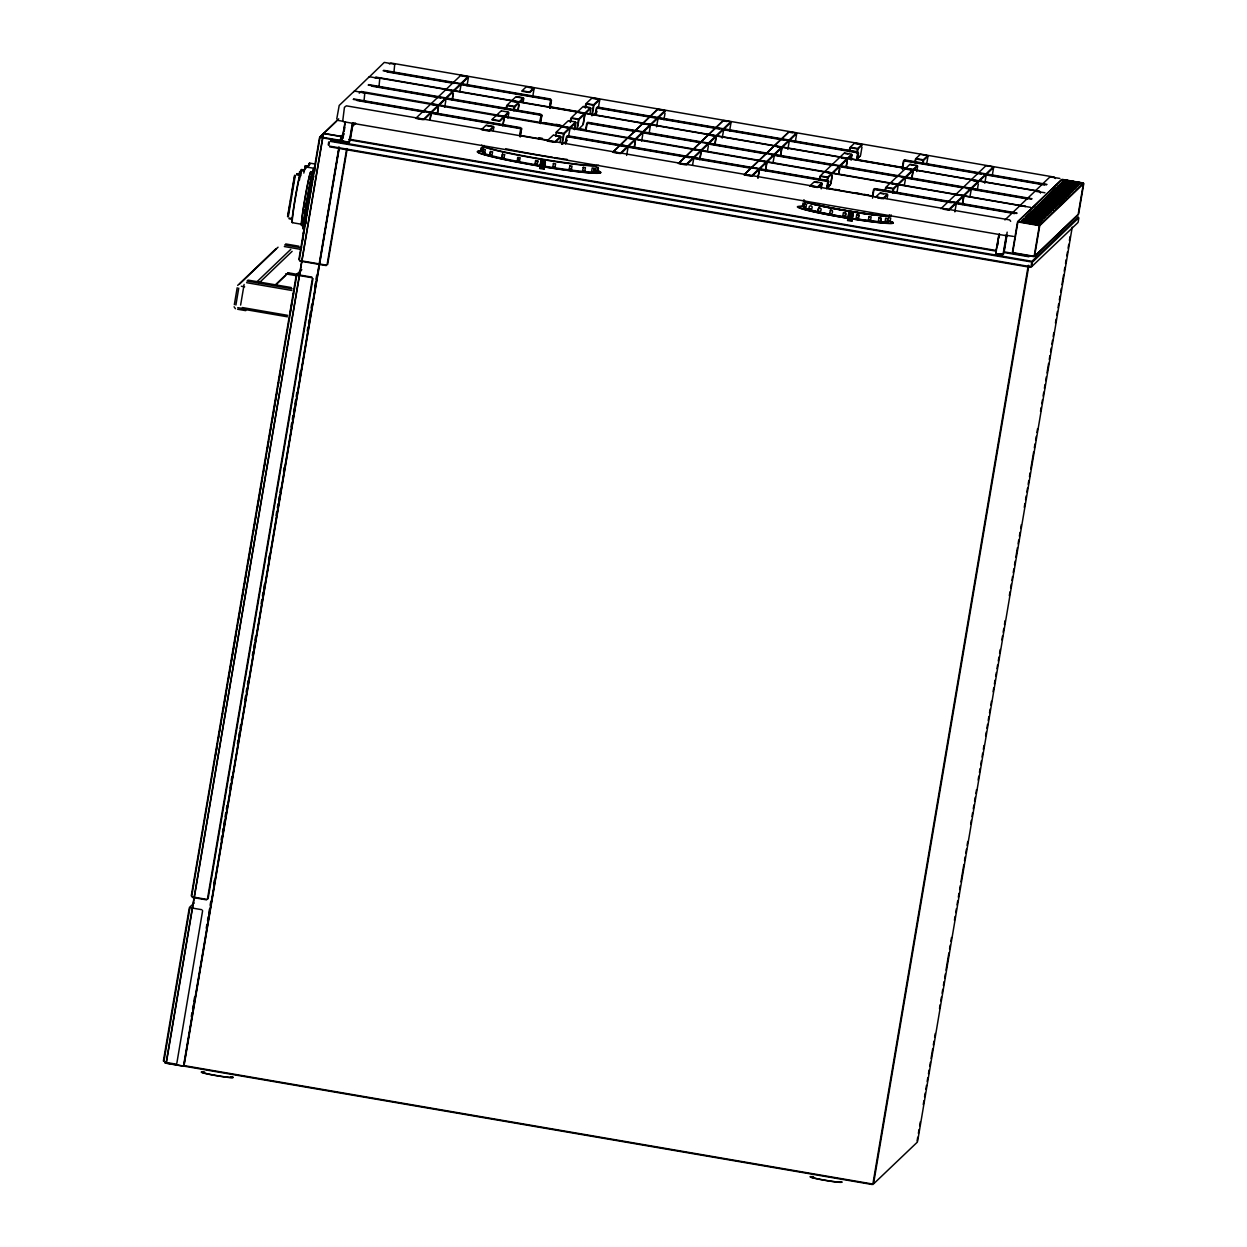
<?xml version="1.0" encoding="UTF-8"?>
<svg xmlns="http://www.w3.org/2000/svg" width="1247" height="1247" viewBox="0 0 1247 1247"><rect width="100%" height="100%" fill="white"/><g stroke="black" fill="none" stroke-linecap="round" stroke-linejoin="round"><path stroke-width="1.5" d="M305.047 215.622L305.453 213.72M314.712 166.646L315.179 164.183M303.676 232.378L303.38 233.625L303.691 231.661M301.821 243.29L303.38 236.54M315.101 164.464L315.039 165.29L315.164 164.09M234.327 304.673L237.195 287.73M235.886 305.047L238.754 288.104M240.624 305.079L244.116 284.441M287.558 216.635L294.51 175.531M287.886 216.339L289.772 205.116M290.411 201.375L291.05 197.65M291.673 193.909L294.838 175.219M288.291 216.822L295.243 175.702M299.031 175.219L299.654 171.478M299.374 180.269L300.013 176.528M298.844 259.703L319.435 137.981M163.373 1061.041L189.201 908.362M191.259 895.938L296.163 275.712M215.513 755.417L217.446 743.945M218.1 740.11L218.739 736.291M219.394 732.457L220.033 728.638M220.688 724.803L221.327 720.984M221.982 717.15L222.621 713.331M223.275 709.496L223.914 705.677M224.569 701.843L226.19 692.272M226.829 688.453L227.484 684.619M228.123 680.8L228.778 676.965M229.417 673.146L234.919 640.615M235.574 636.781L236.229 632.962M236.868 629.127L237.522 625.308M238.161 621.474L238.816 617.655M239.455 613.82L240.11 610.001M240.749 606.167L241.404 602.332M242.043 598.513L243.664 588.943M244.318 585.124L244.958 581.289M245.612 577.47L246.251 573.636M246.906 569.817L247.545 565.982M248.2 562.163L251.115 544.939M251.754 541.104L252.408 537.286M253.047 533.451L253.702 529.632M254.341 525.798L254.996 521.979M255.635 518.144L256.29 514.31M256.929 510.491L259.844 493.266M260.498 489.448L261.137 485.613M261.792 481.794L262.431 477.96M263.086 474.141L263.725 470.306M264.38 466.472L265.019 462.653M265.673 458.818L266.328 454.999M266.967 451.165L268.588 441.609M269.227 437.775L269.882 433.956M270.521 430.121L271.176 426.287M271.815 422.468L277.317 389.937M277.972 386.118L278.627 382.283M279.266 378.449L279.92 374.63M280.559 370.795L281.214 366.977M290.364 311.703L292.266 300.449M292.905 296.692L293.544 292.936M299.311 259.812L319.887 138.09M163.965 1061.181L189.793 908.517M191.757 896.047L296.661 275.821M166.147 1062.787L323.285 133.772M166.334 1062.834L323.472 133.803M328.242 144.917L328.725 142.002M328.881 145.073L329.364 142.158M176.809 1063.395L202.622 910.715M336.752 118.964L339.2 105.434L354.366 91.047L364.81 92.855L363.984 101.397M207.501 898.76L312.405 278.533M208.078 898.822L312.981 278.595M191.305 1016.586L191.944 1012.751M192.599 1008.901L193.254 1005.066M193.893 1001.216L194.548 997.382M206.238 928.251L206.893 924.417M207.548 920.567L208.187 916.732M208.841 912.882L209.496 909.047M210.135 905.213L210.79 901.363M213.705 884.092L214.359 880.242M221.187 839.917L221.826 836.082M222.48 832.232L223.135 828.398M223.774 824.548L224.429 820.713M225.084 816.879L225.723 813.028M226.377 809.194L227.032 805.359M229.947 788.073L230.601 784.223M231.256 780.388L231.895 776.554M237.429 743.898L238.068 740.063M238.723 736.229L239.377 732.379M240.016 728.544L240.671 724.694M244.895 699.738L245.534 695.888M246.189 692.054L246.844 688.219M247.483 684.369L248.137 680.535M252.362 655.563L253.016 651.729M253.655 647.894L254.31 644.044M254.965 640.21L255.604 636.36M261.137 603.719L261.776 599.885M262.431 596.035L263.086 592.2M263.725 588.366L264.38 584.516M268.604 559.56L269.258 555.71M276.07 515.385L276.725 511.551M277.364 507.7L278.019 503.866M278.673 500.031L279.312 496.181M279.967 492.347L280.622 488.497M283.537 471.226L284.191 467.376M291.019 427.051L291.658 423.216M292.312 419.366L292.967 415.532M293.606 411.697L294.261 407.847M294.916 404.012L295.555 400.178M296.209 396.328L296.864 392.493M299.779 375.207L300.433 371.372M307.245 331.047L307.9 327.197M308.555 323.363L309.194 319.513M309.848 315.678L310.503 311.844M311.142 307.993L311.797 304.159M314.727 286.872L315.366 283.038M316.021 279.188L316.676 275.353M183.73 1064.72L338.981 146.819M183.808 1065.842L338.997 148.331M340.291 140.646L340.945 136.811M184.01 1065.858L339.2 148.346M340.493 140.677L341.148 136.843M341.912 140.599L345.045 122.081M345.435 121.707L341.849 141.036M342.972 138.417L343.595 134.707M344.219 130.997L344.842 127.303M327.104 264.582L346.713 148.58M327.602 264.645L347.227 148.627M349.238 141.877L352.371 123.359M349.596 141.924L352.807 122.939M350.298 139.695L353.119 123.017M378.948 87.072L379.774 78.53L369.315 76.722L353.899 91.686M393.896 72.747L394.738 64.205L384.279 62.412L368.863 77.361M431.088 113.399L429.981 119.93L431.15 113.337M437.089 114.475L438.196 107.959M437.338 114.241L438.445 107.725M444.665 107.242L445.834 100.648M452.318 98.529L453.144 93.634M452.287 99.931L453.394 93.4M459.894 91.28L461.063 84.687M467.002 85.84L468.389 77.673M480.859 150.934L483.088 151.183L480.859 150.934L481.389 147.754L483.618 148.003M480.968 150.825L481.513 147.645M482.667 152.368C484.974 144.823 480.298 153.942 484.787 152.726L485.332 149.546L483.213 149.188M493.22 130.779L493.781 127.521M489.915 154.612C492.222 147.084 487.546 156.187 492.035 154.971L492.581 151.807L490.461 151.433M502.744 125.776L504.115 117.608M502.977 125.542L504.365 117.374M506.001 109.331L506.547 106.073M506.407 109.44L506.968 106.166M507.903 118.091L508.729 113.196M502.011 157.356L502.541 154.176L502.011 157.356L504.131 157.73M504.006 157.839L504.661 154.55M513.686 110.687L514.247 107.429M514.154 110.734L514.699 107.476M517.973 109.814L518.799 104.919M518.206 109.58L519.048 104.686M523.132 102.129L523.693 98.872M519.547 135.798L520.654 129.267M519.999 135.845L521.636 128.316M520.186 137.045L521.573 128.877M517.411 160.66C517.817 150.887 519.625 167.067 517.536 160.536M519.531 161.019L520.186 157.73L517.941 157.481M532.656 97.126L534.028 88.973M539.795 122.393L540.902 115.862M540.59 120.258L541.899 114.911M540.263 122.44L541.354 115.909M540.45 123.624L541.822 115.472M537.208 164.105L534.963 163.856L535.618 160.567L537.738 160.925L537.208 164.105L537.738 160.925M549.459 107.164L550.566 100.633M549.693 108.302L551.08 100.134M539.655 168.439L540.886 161.159M539.889 168.548L540.995 160.925L544.892 161.487M550.114 108.395L551.486 100.243M540.668 168.735L541.899 161.455M541.775 168.953L543.006 161.674M542.928 169.124L544.16 161.845M543.786 169.218L545.142 161.814M544.16 169.218L545.391 161.939M555.616 136.469L556.178 133.195M552.826 166.739L555.071 166.989L552.826 166.739L553.481 163.451M554.946 167.114L555.601 163.825L553.372 163.575M560.074 142.283L560.901 137.388M561.805 144.247L563.457 134.458M562.257 144.293L563.909 134.505M565.327 143.639L566.419 137.123M565.733 143.748L566.886 136.671M566.247 143.249L566.793 139.991M570.175 122.035L570.721 118.777M570.58 122.144L571.126 118.87M568.383 137.061L570.004 128.675M574.337 129.501L575.163 124.606M574.742 129.594L575.849 123.063M569.255 169.062L571.5 169.311L569.255 169.062L569.91 165.773M577.034 128.285L578.405 120.133M577.486 128.332L578.873 120.18M571.375 169.421L572.03 166.132L569.801 165.882M585.124 107.725L585.669 104.452M585.544 107.819L586.09 104.561M583.066 124.373L584.718 114.584M583.3 124.139L584.968 114.35M585.576 130.234L586.682 123.702M585.981 130.327L587.088 123.812M589.987 113.648L590.813 108.754M591.717 115.597L593.369 105.808M583.3 167.269L582.645 170.558L584.874 170.808M592.169 115.644L593.821 105.855M584.765 170.933L585.42 167.644L583.175 167.394M595.24 115.005L596.347 108.473M595.645 115.098L596.799 108.037M596.16 114.615L596.721 111.342M598.295 108.411L599.682 100.259M593.79 171.478C594.196 163.606 595.739 173.801 591.67 171.104L592.216 167.94L594.336 168.298M595.474 170.652L596.004 167.472C602.956 167.753 592.247 172.522 597.703 170.901M597.578 171.01L598.124 167.831M626.633 155.423L628.083 147.208M634.022 148.346L635.128 141.831M634.271 148.112L635.378 141.597M641.659 141.036L642.766 134.52M649.266 132.4L650.357 125.869M656.546 126.789L657.995 118.559M663.934 119.712L665.041 113.181M692.553 165.087L693.737 158.494L750.834 168.251M699.676 159.647L701.048 151.479M699.91 159.413L701.297 151.246M707.517 150.762L708.405 145.805M714.905 143.686L716.012 137.154M715.155 143.452L715.981 138.557M722.2 138.074L723.65 129.859M729.589 130.997L730.96 122.845M757.927 178.009L759.314 169.857M757.989 177.947L759.376 169.779M765.315 170.933L766.702 162.78M765.564 170.699L766.936 162.546M773.156 162.048L774.34 155.47M780.56 154.987L781.651 148.455M780.793 154.753L781.9 148.222M787.839 149.359L789.289 141.145M795.227 142.283L796.615 134.13M802.46 206.254L804.705 206.503L802.46 206.254L803.006 203.074L805.235 203.323M803.816 207.314C806.123 199.785 801.447 208.888 805.936 207.672L806.466 204.508M809.225 208.997C807.713 204.134 814.494 205.303 811.345 209.356L809.225 208.997L811.345 209.356M819.263 180.114L819.825 176.856M819.684 180.207L820.23 176.949M821.04 187.128L821.586 183.87M821.181 188.858L822.007 183.964M818.157 211.117C816.66 206.191 823.534 207.548 820.277 211.491L818.157 211.117L818.811 207.844M826.964 181.454L827.509 178.196M827.416 181.516L827.977 178.243M826.59 188.609L827.696 182.078M827.385 186.489L828.694 181.127M827.057 188.656L828.164 182.14M827.525 188.219L828.632 181.688M830.689 183.855L832.076 175.702M830.938 183.621L832.31 175.468M829.738 213.502L830.393 210.213C834.196 208.997 832.295 216.183 829.847 213.377M838.81 173.349L839.636 168.454M838.872 173.286L839.699 168.392M846.199 166.272L847.305 159.741M846.448 166.038L847.274 161.144M849.176 151.464L849.737 148.206M849.597 151.573L850.142 148.299M850.953 158.494L851.498 155.22M851.093 160.224L851.919 155.329M842.832 215.887L843.362 212.707L845.606 212.956C848.1 217.882 839.512 215.185 845.061 216.136M844.952 216.245L845.606 212.956M856.876 152.82L857.422 149.562M857.328 152.867L857.889 149.609M856.502 159.959L857.609 153.443M856.97 160.021L858.123 152.945M857.437 159.569L858.544 153.054M847.524 220.47L848.755 213.19M847.757 220.579L848.864 212.972L853.229 213.72L849.082 213.081M848.537 220.766L849.768 213.486M860.601 155.205L861.989 147.052M849.643 220.984L850.875 213.705M850.781 221.155L852.013 213.876M851.654 221.249L853.01 213.861M852.013 221.249L853.244 213.97M858.388 218.287L856.159 218.038L856.689 214.874L858.934 215.123L858.279 218.412L858.934 215.123M870.64 220.018L868.411 219.768L869.065 216.479M872.37 196.449L873.477 189.934M872.51 198.179L873.898 190.027M870.531 220.127L871.185 216.838L868.941 216.588M878.932 217.711C882.564 216.355 881.395 223.4 878.402 220.89L879.057 217.602M884.918 191.399L885.464 188.141M880.507 221.249L881.052 218.085M885.323 191.508L885.884 188.235M887.1 198.522L887.646 195.265M887.256 221.654C887.646 213.798 889.189 223.977 885.136 221.296L885.666 218.116L887.786 218.49M892.603 192.755L893.164 189.482M893.07 192.802L893.616 189.544M887.958 220.953L890.077 221.311L890.732 218.022L888.612 217.664M896.858 193.285L898.23 185.117M902.282 167.815L903.389 161.284M902.423 169.545L903.81 161.377M904.449 184.634L905.353 179.677M911.573 179.194L912.944 171.026M911.806 178.96L913.194 170.808M914.83 162.765L915.376 159.491M915.236 162.858L915.797 159.6M916.732 171.509L917.558 166.615M922.515 164.105L923.076 160.847M922.983 164.168L923.528 160.894M926.802 163.232L927.908 156.717M954.859 211.881L956.309 203.651M962.528 203.167L963.635 196.652M962.497 204.57L963.884 196.418M970.104 195.919L971.273 189.341M977.212 190.479L978.318 183.948M984.787 183.231L986.221 175.016M992.441 174.533L993.547 168.002M995.714 253.047L998.847 234.53M999.237 234.155L995.667 253.484M997.725 245.3L998.348 241.591M998.972 237.896L999.595 234.187M1003.056 254.326L1006.189 235.808M1003.414 254.372L1007.171 232.145M1004.116 252.143L1006.937 235.465M1012.439 252.003L1017.443 222.371M1012.798 252.097L1017.817 222.449M1021.558 221.187L1038.237 224.055M1039.203 222.792L1022.275 220.501L1039.141 223.182M1023.07 219.425L1039.936 222.106M1024.442 218.428L1041.37 220.719L1035.556 220.345M1025.221 217.352L1042.087 220.033M1025.876 217.056L1043.536 218.661L1026.858 215.793L1044.253 217.96L1027.31 215.684M1026.141 216.479L1029.773 217.508M1028.042 214.983L1044.97 217.274L1029.897 215.31M1038.018 215.887L1028.759 214.297L1045.438 217.165M1046.42 215.902L1029.741 213.034M1030.271 212.52L1047.137 215.201M1030.91 212.224L1047.854 214.515L1042.04 214.141M1031.643 211.538L1048.571 213.829L1039.047 212.816M1033.794 209.465L1050.473 212.333M1044.69 209.496L1052.172 210.384L1034.714 208.592M1035.493 207.516L1052.889 209.683L1036.21 206.815M1053.356 209.574L1036.678 206.706L1053.544 209.402M1037.473 205.63L1054.339 208.311M1038.377 204.757L1055.056 207.625L1045.532 206.612M873.009 1183.278L1028.261 265.377M1038.845 204.648L1055.773 206.924L1040.699 204.96M873.617 1183.341L1028.869 265.44M1039.562 203.947L1056.427 206.643M1041.198 202.388L1055.819 205.131M1041.713 201.889L1058.656 204.181L1051.174 203.292M1031.129 265.845L1031.612 262.93M1042.445 201.203L1060.09 202.793L1054.463 202.232M1031.846 265.923L1032.329 263.023M1043.412 199.925L1060.745 202.497L1051.486 200.907M1034.231 255.775L1039.25 226.143M1043.879 199.816L1061.54 201.422L1044.596 199.13M1034.651 255.822L1039.655 226.19M1040.388 221.997L1023.787 218.724L1040.59 221.81L1035.026 220.859M1045.313 198.444L1062.257 200.72M1046.295 197.166L1062.974 200.034M1046.763 197.057L1063.629 199.738M1047.542 195.966L1064.424 198.663L1047.542 195.966L1062.304 198.912M1048.197 195.685L1065.141 197.961L1050.052 195.997M1049.647 194.298L1066.575 196.59L1049.709 193.909M1062.397 194.657L1067.946 195.608L1050.364 193.612L1067.042 196.48M1050.629 193.036L1054.261 194.064M1051.081 192.926L1068.476 195.093M1051.798 192.225L1069.458 193.831L1052.515 191.539M1034.215 211.164L1049.288 213.143L1032.422 210.447M1053.247 190.853L1070.113 193.534M1053.497 190.277L1068.258 193.223M1049.943 212.847L1033.139 209.761M1054.229 189.575L1070.892 192.443M1054.681 189.466L1071.547 192.163M1051.19 211.647L1040.263 209.558M1055.398 188.78L1072.342 191.072L1055.476 188.391M1056.131 188.094L1073.059 190.386L1056.318 187.907M1073.776 189.684L1057.097 186.816M1057.627 186.317L1074.493 188.998L1057.752 186.536M1058.282 186.021L1062.179 186.473M1066.419 186.614L1075.943 187.627L1058.999 185.335L1062.709 185.974M1059.732 184.65L1077.377 186.239L1060.449 183.964M1056.49 206.238L1041.416 204.274M1056.957 206.129L1040.341 202.871M1061.166 183.262L1077.844 186.13M1057.674 205.443L1041.074 202.185M1062.148 182L1078.826 184.868L1063.738 182.888M1058.656 204.181L1043.568 202.201M1071.874 183.48L1062.678 181.485L1079.543 184.182L1073.916 183.621M1059.124 204.072L1050.036 202.295M1063.332 181.205L1080.261 183.48L1063.582 180.612M1064.299 179.927L1080.978 182.795L1064.112 180.114M1060.558 202.684L1044.144 199.239M1065.593 197.852L1048.992 194.594L1054.479 195.95M1067.759 195.795L1051.346 192.334M1071.625 191.757L1056.536 189.793M1074.493 188.998L1068.866 188.437M1069.396 187.938L1075.226 188.313L1058.344 185.632M1076.473 187.112L1059.794 184.244M917.075 1141.067L917.73 1137.233M918.384 1133.398L919.023 1129.548M919.678 1125.714L920.333 1121.864M923.248 1104.593L923.902 1100.742M924.557 1096.908L925.196 1093.058M925.851 1089.223L926.505 1085.389M927.144 1081.539L927.799 1077.704M928.454 1073.854L929.093 1070.02M929.748 1066.185L930.402 1062.335M931.041 1058.5L932.678 1048.898M933.317 1045.064L933.972 1041.214M934.627 1037.379L935.266 1033.529M939.49 1008.574L940.144 1004.723M940.784 1000.889L941.438 997.054M942.093 993.204L942.732 989.37M943.387 985.535L944.041 981.685M944.696 977.851L945.335 974.001M945.99 970.166L948.905 952.879M949.559 949.045L950.214 945.195M950.853 941.36L951.508 937.526M954.438 920.239L955.077 916.405M955.732 912.555L956.387 908.72M957.026 904.87L957.68 901.035M958.335 897.201L958.974 893.351M959.629 889.516L960.284 885.666M960.923 881.832L963.853 864.545M964.508 860.711L965.147 856.876M965.802 853.026L966.456 849.191M967.095 845.341L967.75 841.507M970.665 824.22L971.319 820.386M971.974 816.536L972.613 812.701M973.268 808.867L973.923 805.016M974.562 801.182L975.216 797.347M975.871 793.497L976.526 789.663M978.147 780.061L978.786 776.211M979.441 772.376L980.095 768.542M980.734 764.692L981.389 760.857M982.044 757.007L982.683 753.172M983.337 749.338L983.992 745.488M985.613 735.886L986.268 732.051M986.907 728.217L987.562 724.367M988.216 720.532L988.855 716.682M989.51 712.848L990.165 709.013M990.804 705.163L991.459 701.328M993.08 691.726L993.734 687.876M994.389 684.042L995.028 680.207M995.683 676.357L996.337 672.523M996.977 668.673L997.631 664.838M998.286 661.004L998.925 657.153M999.58 653.319L1000.234 649.484M1001.855 639.882L1002.494 636.032M1003.149 632.198L1003.804 628.348M1004.443 624.513L1005.098 620.679M1009.322 595.707L1009.976 591.873M1010.616 588.023L1011.27 584.188M1011.925 580.354L1012.564 576.504M1013.219 572.669L1013.873 568.819M1014.512 564.985L1015.167 561.15M1015.822 557.3L1017.443 547.698M1018.098 543.863L1018.737 540.013M1019.391 536.179L1020.046 532.344M1020.685 528.494L1021.34 524.66M1024.27 507.373L1024.909 503.539M1025.564 499.688L1026.219 495.854M1026.858 492.019L1027.512 488.169M1028.167 484.335L1028.806 480.485M1029.461 476.65L1030.116 472.816M1030.755 468.966L1033.685 451.695M1034.324 447.844L1034.979 444.01M1035.633 440.16L1036.273 436.325M1036.927 432.491L1037.582 428.641M1040.497 411.354L1041.151 407.52M1041.806 403.685L1042.445 399.835M1043.1 396L1043.755 392.15M1044.394 388.316L1045.048 384.481M1045.703 380.631L1046.342 376.797M1046.997 372.962L1048.618 363.36M1049.273 359.51L1049.927 355.676M1050.566 351.825L1051.221 347.991M1051.876 344.156L1052.515 340.306M1053.169 336.472L1053.824 332.622M1055.445 323.02L1056.1 319.185M1056.739 315.351L1057.394 311.501M1058.048 307.666L1058.687 303.832M1059.342 299.981L1059.997 296.147M1060.636 292.297L1061.291 288.462M1061.945 284.628L1063.566 275.026M1064.205 271.176L1064.86 267.341M1065.515 263.491L1066.154 259.657M1066.809 255.822L1067.463 251.972M1068.102 248.137L1068.757 244.303M1069.412 240.453L1070.066 236.618M917.636 1141.208L1072.233 227.141M1078.312 213.564L1083.331 183.933M1078.686 213.658L1083.705 184.026M1078.234 221.514L1078.733 218.599M359.23 93.166L361.303 91.514L1025.58 206.379M389.391 63.956L391.044 63.036L1054.385 177.121L1055.383 178.524M319.575 137.279L338.716 118.839M320.152 136.874L336.628 121.099M341.039 136.328L343.798 133.694M352.059 125.791L354.803 123.157M341.21 136.562L343.954 133.928M352.215 126.009L354.959 123.375M340.587 137.7L343.33 135.066M352.948 125.869L355.691 123.235M237.694 285.376L276.133 248.574M239.627 284.004L278.05 247.202M415.734 118.387L460.813 75.35M423.528 119.276L438.18 105.247M438.492 104.951L453.129 90.922M453.44 90.626L468.093 76.597M423.886 119.79L438.539 105.761M438.85 105.465L453.487 91.436M453.799 91.14L468.451 77.111M256.446 282.243L290.754 249.384M259.189 282.866L292.125 251.333M275.587 284.628L285.204 275.431M276.148 284.581L288.509 272.75M296.318 274.932L301.821 269.679M296.942 274.496L301.073 270.552M481.389 129.672L486.205 125.183M491.723 119.774L501.154 110.874M506.687 105.449L516.118 96.549M521.636 91.125L526.452 86.635M489.167 130.561L493.485 126.446M499.517 120.663L503.819 116.532M504.131 116.236L508.433 112.121M514.465 106.338L518.783 102.223M519.095 101.927L523.397 97.796M529.429 92.013L533.732 87.898M489.541 131.075L493.843 126.945M499.876 121.177L504.178 117.047M504.489 116.75L508.792 112.635M514.84 106.852L519.142 102.722M519.453 102.425L523.756 98.31M529.788 92.527L534.09 88.412M547.028 140.958L553.325 135.066M555.897 132.478L568.273 120.741M570.845 118.153L583.237 106.416M585.809 103.828L592.107 97.936M554.821 141.846L560.604 136.313M563.691 133.367L569.474 127.833M569.77 127.537L575.553 121.988M578.639 119.042L584.422 113.508M584.734 113.212L590.517 107.678M593.603 104.717L599.386 99.183M535.618 160.567L537.613 161.034M555.18 142.361L560.963 136.827M564.049 133.881L569.832 128.347M570.144 128.036L575.927 122.502M578.998 119.556L584.781 114.023M585.092 113.726L590.875 108.193M593.962 105.231L599.745 99.698M566.559 136.5L567.463 135.752M596.471 107.85L597.375 107.102M563.348 143.748L566.824 140.428M578.312 129.423L582.926 124.996M593.26 115.098L596.736 111.778M586.807 123.079L587.727 122.331M612.682 152.259L626.119 139.383M627.631 137.934L642.283 123.905M642.595 123.609L657.231 109.58M613.181 151.885L627.833 137.871M628.145 137.575L642.797 123.547M643.093 123.25L657.746 109.222M620.46 153.147L635.113 139.118M635.424 138.822L650.061 124.794M650.373 124.497L665.025 110.469M620.835 153.662L635.471 139.633M635.783 139.337L650.435 125.308M650.747 125.012L665.384 110.983M678.321 163.544L692.973 149.515M693.285 149.219L707.922 135.19M708.234 134.894L722.886 120.881M678.836 163.186L693.472 149.157M693.784 148.861L708.436 134.832M708.748 134.536L723.4 120.507M686.115 164.433L700.752 150.404M701.063 150.108L715.716 136.094M716.027 135.783L730.664 121.77M686.473 164.947L701.126 150.918M701.438 150.622L716.074 136.593M716.386 136.297L731.038 122.284M743.96 174.829L758.612 160.816M758.924 160.52L773.576 146.491M773.888 146.195L788.525 132.166M744.475 174.471L759.127 160.442M759.439 160.146L774.075 146.133M774.387 145.837L789.039 131.808M751.754 175.718L766.406 161.705M766.718 161.409L781.355 147.38M781.666 147.084L796.319 133.055M752.112 176.232L766.765 162.219M767.076 161.907L781.729 147.894M782.04 147.598L796.677 133.569M809.615 186.13L814.431 181.641M819.949 176.217L844.344 152.991M849.862 147.582L854.678 143.093M817.409 187.019L821.711 182.888M827.743 177.105L832.045 172.99M832.357 172.694L847.009 158.665M847.321 158.369L851.623 154.254M857.655 148.471L861.958 144.34M817.767 187.533L822.069 183.403M828.102 177.62L832.419 173.504M832.715 173.208L847.368 159.18M847.679 158.883L851.982 154.768M858.014 148.985L862.332 144.855M827.899 186.91L830.05 184.837M857.811 158.26L859.962 156.202M827.322 187.58L830.549 184.478M857.235 158.93L860.461 155.844M830.393 210.213L832.388 210.681M873.617 189.31L874.521 188.562M903.529 160.66L904.434 159.912M875.254 197.416L880.07 192.926M885.604 187.518L909.983 164.292M915.516 158.868L920.333 154.379M883.047 198.304L887.35 194.189M893.382 188.406L897.7 184.275M898.011 183.979L912.648 169.951M912.96 169.654L917.262 165.539M923.31 159.756L927.612 155.641M883.406 198.819L887.708 194.688M893.756 188.921L898.058 184.79M898.37 184.494L913.022 170.465M913.318 170.169L917.636 166.054M923.668 160.271L927.971 156.156M890.077 221.311L888.082 220.844M189.388 907.457L194.236 902.999M940.908 208.701L985.972 165.68M948.686 209.59L963.339 195.576M963.65 195.28L978.303 181.251M978.614 180.955L993.251 166.927M949.061 210.104L956.309 203.152M957.649 201.874L963.697 196.075M964.009 195.779L978.661 181.766M978.973 181.47L986.221 174.518M987.577 173.224L993.61 167.441M1004.926 219.94L1020.077 205.552L1030.536 207.345M1019.89 205.615L1035.041 191.227L1044.924 192.755M1034.839 191.29L1050.005 176.903L1059.888 178.446M1017.568 221.81L1061.54 179.708M1018.02 221.483L1061.992 179.381M1021.807 220.61L1038.424 223.883M1029.009 213.72L1045.687 216.588M1031.893 210.961L1048.306 214.406M1034.059 208.888L1050.738 211.756M1034.776 208.202L1051.268 211.257M1036.943 206.129L1053.621 208.997M1039.094 204.056L1055.523 207.516M1041.978 201.297L1058.469 204.352M1047.028 196.48L1063.504 199.536M1052.063 191.648L1068.539 194.703M1056.38 187.518L1072.794 190.962M1059.264 184.759L1075.943 187.627M1061.431 182.686L1078.094 185.554M1050.021 212.442L1034.932 210.478M1052.889 209.683L1036.023 207.002M1070.175 193.145L1053.31 190.448M1042.741 219.737L1025.938 216.666M1047.589 215.092L1030.988 211.834M1074.961 188.889L1065.889 187.112M1075.678 188.203L1070.316 187.066M1039.452 225.177L1083.44 183.06M1039.78 225.629L1083.752 183.527M1034.137 256.648L1078.109 214.531M1034.589 256.321L1078.561 214.219M1031.986 261.247L1078.265 216.931M1032.547 262.041L1078.826 217.726M1030.942 267.372L1078.032 222.48M872.853 1184.572L917.449 1142.034M374.957 77.782L376.267 77.189L1039.608 191.274L1040.59 192.677M359.993 92.107L1025.408 206.55M375.472 77.423L1039.421 191.446L1040.419 192.849M1013.343 236.4L1005.316 235.184M544.16 161.596L541.229 161.034M461.437 75.428L467.531 76.472M527.091 86.713L533.17 87.758M592.73 97.999L598.825 99.043M658.369 109.3L664.464 110.344M724.024 120.585L730.103 121.629M789.663 131.87L795.757 132.915M855.317 143.171L861.396 144.216M920.956 154.457L927.051 155.501M986.611 165.742L992.69 166.786M461.39 75.833L465.957 76.628M528.557 87.384L531.596 87.913M592.684 98.419L597.251 99.199M658.322 109.705L661.378 110.235M723.977 121.006L727.017 121.52M789.616 132.291L792.656 132.806M855.271 143.576L858.31 144.106M1062.553 179.443L1082.942 182.95M1062.506 179.802L1082.895 183.309M1063.395 180.799L1080.198 183.886M1062.678 181.485L1079.341 184.353M1061.945 182.187L1078.624 185.055M1063.208 183.403L1066.918 184.042M1070.627 184.681L1076.177 185.632M522.711 90.906L528.806 91.951M850.937 147.349L857.032 148.393M916.592 158.634L922.671 159.694M1060.511 183.558L1077.19 186.427M522.618 91.358L528.697 92.403M850.844 147.816L856.938 148.861M916.483 159.102L922.577 160.146M1066.201 184.727L1075.46 186.317M1067.323 185.741L1076.597 187.331M586.885 103.61L592.964 104.654M586.791 104.062L592.871 105.107M383.608 70.3L550.628 99.027M598.014 107.18L857.687 151.838M905.057 159.99L1046.95 184.385M1061.462 187.175L1065.172 187.798M383.141 70.752L550.161 99.479M597.547 107.616L857.64 152.259M904.605 160.427L1046.482 184.837M386.882 71.874L454.079 83.424M459.831 84.406L550.067 99.931M597.453 108.084L654.722 117.935M658.541 118.59L719.644 129.096M723.463 129.75L784.566 140.256M788.385 140.927L857.125 152.742M904.496 160.894L981.186 174.081M985.021 174.736L1044.456 184.961M583.861 106.494L589.956 107.538M583.814 106.899L589.909 107.959M1057.253 189.108L1068.367 191.009M516.741 96.611L522.836 97.656M844.967 153.069L851.062 154.114M910.622 164.355L916.701 165.399M1054.744 189.076L1071.422 191.944M516.694 97.032L521.262 97.812M844.92 153.475L847.96 154.005M910.559 164.775L913.615 165.29M1052.593 191.15L1069.271 194.018M1058.267 192.319L1069.396 194.22M1061.259 193.644L1068.663 194.922M1054.978 193.379L1058.687 194.018M548.976 106.587L577.735 111.529M857.64 159.663L901.737 167.254M1050.426 193.207L1067.105 196.075M1057.97 194.703L1067.229 196.293M446.488 89.737L452.567 90.797M512.127 101.038L518.222 102.083M577.766 112.324L583.861 113.368M643.421 123.609L649.5 124.669M709.06 134.91L715.155 135.954M774.714 146.195L780.793 147.24M840.353 157.481L846.448 158.54M906.008 168.781L912.087 169.826M971.647 180.067L977.742 181.111M446.629 89.971L452.708 91.015M512.081 101.443L518.362 102.316M643.561 123.843L649.656 124.887M709.216 135.128L715.295 136.172M777.707 147.13L780.949 147.473M841.834 158.166L846.588 158.759M907.473 169.452L912.227 170.044M973.112 180.737L977.882 181.345M1060.948 196.028L1064.657 196.667M1054.666 195.763L1065.795 197.681M1058.189 196.59L1061.898 197.213M1048.275 195.28L1065.063 198.367M1048.618 197.385L1061.587 199.614M507.763 105.216L513.842 106.26M507.654 105.683L513.748 106.728M1045.391 198.039L1062.07 200.907M1049.023 199.068L1062.195 201.126M1044.674 198.725L1061.337 201.593M1048.493 199.582L1052.203 200.221M1055.913 200.861L1061.462 201.811M571.921 117.919L578.016 118.964M571.827 118.387L577.922 119.431M1044.066 199.629L1047.776 200.268M1043.225 200.112L1059.903 202.98M368.644 84.625L540.964 114.256M588.35 122.409L1031.986 198.709M1042.508 200.798L1059.186 203.666M368.177 85.061L540.497 114.708M587.883 122.861L639.929 131.699M641.426 132.057L1031.518 199.161M371.918 86.183L440.846 98.045M444.665 98.7L540.403 115.16M587.789 123.313L635.596 131.543M641.332 132.525L700.611 142.719M706.348 143.701L765.627 153.895M771.363 154.893L832.544 165.415M838.28 166.397L897.559 176.591M901.394 177.245L962.575 187.783M966.409 188.437L1027.606 198.959M1043.77 202.014L1047.464 202.653M568.913 120.819L574.992 121.863M1046.747 203.355L1057.861 205.256M1042.321 203.401L1046.03 204.04M1049.74 204.679L1055.289 205.63M1042.133 203.588L1055.102 205.817M501.793 110.936L507.872 111.981M1039.624 203.557L1056.303 206.425M1038.19 204.929L1054.993 208.015M543.598 122.549L562.771 125.853M580.026 128.815L585.778 129.797M1043.568 208.498L1052.827 210.088M1035.306 207.688L1051.985 210.556M431.524 104.062L437.619 105.107M497.163 115.363L503.258 116.407M562.818 126.648L568.897 127.693M628.457 137.934L634.552 138.978M694.111 149.235L700.191 150.279M759.75 160.52L765.845 161.564M825.405 171.805L831.484 172.85M891.044 183.106L897.139 184.151M956.683 194.392L962.778 195.436M1037.286 208.233L1040.996 208.857M431.478 104.483L437.759 105.34M498.644 116.033L503.398 116.626M562.771 127.054L569.053 127.927M628.41 138.355L633.18 138.947M694.065 149.64L698.819 150.232M759.704 160.925L764.458 161.533M825.343 172.226L830.112 172.819M890.997 183.512L897.279 184.369M956.839 194.61L962.918 195.67M1035.836 209.605L1039.546 210.244M1043.256 210.883L1048.821 211.834M1035.649 209.792L1048.618 212.021M1038.829 210.93L1048.088 212.52M1039.967 211.943L1049.226 213.533M492.799 119.541L498.894 120.585M821.025 175.998L827.12 177.043M886.679 187.284L892.758 188.328M492.705 120.008L498.784 121.053M820.931 176.451L827.01 177.495M886.57 187.751L892.665 188.796M556.973 132.244L563.052 133.289M556.863 132.712L562.958 133.756M1040.06 216.027L1043.77 216.666M1028.105 214.593L1044.783 217.461M353.696 98.949L520.716 127.677M568.102 135.814L827.774 180.488M875.145 188.624L1017.022 213.034M424.136 111.139L430.231 112.183M621.068 145.011L627.163 146.055M686.723 156.296L692.802 157.356M752.362 167.597L758.457 168.641M949.294 201.468L955.389 202.513M353.228 99.386L520.248 128.114M567.634 136.266L827.712 180.893M874.677 189.076L1016.57 213.471M1027.388 215.279L1044.066 218.147M1029.367 215.809L1033.062 216.448M1036.771 217.087L1042.336 218.038M356.969 100.508L424.167 112.074M429.919 113.056L520.155 128.581M567.541 136.718L624.809 146.569M628.628 147.24L689.731 157.746M758.472 169.561L827.197 181.392M874.583 189.528L951.274 202.731M955.108 203.386L1014.544 213.611M1032.345 217.134L1041.619 218.739M553.949 135.144L560.043 136.188M555.429 135.814L559.997 136.593M1033.482 218.147L1040.886 219.425M1029.056 218.194L1042.024 220.423M486.829 125.261L492.924 126.306M815.055 181.703L821.149 182.763M880.709 193.004L886.788 194.049M486.782 125.666L491.349 126.461M815.008 182.124L818.048 182.654M880.647 193.41L883.702 193.94M1033.888 219.846L1041.307 221.124M1027.606 219.581L1031.316 220.22M1022.337 220.111L1039.016 222.979M1023.413 221.514L1027.107 222.153M1030.817 222.792L1034.527 223.431M538.408 138.355L542.242 139.009M827.899 188.141L831.733 188.796M835.568 189.466L839.402 190.121M856.658 193.082L860.492 193.753M864.327 194.407L868.161 195.062M520.981 135.549L547.823 140.163M827.727 188.313L871.824 195.888M416.81 118.153L422.904 119.198M482.464 129.439L488.543 130.499M548.103 140.74L554.198 141.784M613.742 152.025L619.837 153.069M679.397 163.31L685.476 164.37M745.036 174.611L751.13 175.656M810.69 185.897L816.769 186.941M876.329 197.182L882.424 198.242M941.984 208.483L948.063 209.527M1018.518 221.607L1038.891 225.115M1018.425 222.013L1038.813 225.52M416.716 118.621L422.795 119.665M482.355 129.906L488.45 130.951M548.01 141.192L554.089 142.236M613.649 152.493L619.743 153.537M679.303 163.778L685.382 164.822M744.942 175.063L751.037 176.108M812.109 186.614L816.676 187.409M877.748 197.914L882.315 198.694M943.402 209.2L947.969 209.979M337.734 120.367L343.299 121.318M343.237 121.676L1006.578 235.761M804.362 204.134L806.591 204.383M856.689 214.874L858.809 215.232M502.432 154.301L504.552 154.659M482.792 152.243L484.912 152.617M323.83 133.382L340.758 136.297M323.784 133.585L340.727 136.5M1013.234 252.705L1033.623 256.212M1013.188 253.079L1033.576 256.586M349.004 139.196L996.462 250.553M1004.131 251.863L1029.024 256.149M348.864 139.804L996.337 251.161M1003.991 252.486L1028.9 256.757M320.775 137.03L343.455 140.927M999.891 253.78L1002.931 254.294M344.484 141.425L349.051 142.205M998.301 253.874L1002.853 254.653M320.666 137.544L348.692 142.267M996.415 253.671L1002.51 254.715M342.566 141.535L348.661 142.579M996.384 253.983L1002.463 255.027M330.611 140.677L1031.004 261.137M330.455 141.394L1030.848 261.854M329.644 146.148L1030.038 266.609M329.567 146.803L1029.96 267.263M309.864 163.139L315.429 164.09M305.344 165.695L307.993 166.147M305.032 166.007L307.666 166.459M305.92 166.927L315.179 168.516M304.845 166.817L307.495 167.269M301.4 169.467L304.05 169.935M301.073 169.779L303.722 170.247M300.901 170.605L303.551 171.057M296.973 173.707L299.623 174.159M296.661 174.019L299.296 174.471M296.474 174.829L299.124 175.281M289.164 218.054L291.814 218.506M289.086 218.786L291.736 219.254M292.764 222.745L302.039 224.351M285.688 243.944L298.875 246.205M284.69 244.911L301.634 247.826M284.332 246.547L301.291 249.462M299.857 260.576L326.324 265.128M299.794 261.044L326.262 265.595M287.667 272.703L298.953 274.652M297.628 274.667L311.921 277.115M297.519 275.228L311.812 277.676M285.594 273.857L296.895 275.79M247.935 280.092L291.252 287.543M246.937 281.043L292.125 288.821M246.579 282.679L291.782 290.457M241.372 286.249L244.661 286.81M242.386 307.557L287.574 315.335M237.756 307.682L245.955 309.085M242.199 309.022L287.402 316.8M237.569 309.24L245.768 310.643M192.365 896.905L206.659 899.368M192.303 897.404L206.597 899.866M190.791 907.8L201.92 909.718M164.682 1062.195L175.796 1064.112M184.385 1065.655L872.089 1183.933M164.604 1062.787L183.496 1066.06M184.322 1066.201L872.012 1184.479M166.537 1063.317L183.48 1066.232M852.231 213.424L849.067 212.816L852.854 213.408M342.676 121.411L344.437 107.32L346.354 105.839L1009.696 219.924L1010.678 221.327M234.077 306.793L235.449 308.726M597.297 170.745A62.584 3.819 9.6 0 1 543.692 166.849M540.465 166.319A62.584 3.819 9.6 0 1 480.438 151.121M597.157 170.543A62.397 3.803 9.6 0 1 543.708 166.662M540.497 166.132A62.397 3.803 9.6 0 1 483.633 151.027M890.592 221.53A47.791 2.915 9.6 0 1 851.187 218.817M803.645 206.581A47.791 2.915 9.6 0 0 848.116 218.319A47.62 2.899 9.6 0 1 803.832 206.441M888.051 220.579A47.62 2.899 9.6 0 1 852.73 218.88M841.008 1181.564A16.071 0.982 9.6 0 1 826.73 1180.488A16.071 0.982 9.6 0 1 810.721 1176.544M811.781 1176.544A16.071 0.982 9.6 0 1 813.403 1176.654M840.821 1181.72A15.884 0.966 9.6 0 1 823.628 1180.114A15.884 0.966 9.6 0 1 813.512 1176.856M232.207 1076.862A16.071 0.982 9.6 0 1 214.827 1075.241A16.071 0.982 9.6 0 1 204.586 1071.937M230.711 1076.613A15.884 0.966 9.6 0 1 217.882 1075.943A15.884 0.966 9.6 0 1 203.105 1072.03M313.168 172.491A27.34 1.231 -80.2 0 1 313.636 172.616M304.33 221.187A27.34 1.231 -80.2 0 1 304.892 216.479M305.718 210.587A27.34 1.231 -80.2 0 1 306.216 207.314M306.762 203.9A27.34 1.231 -80.2 0 1 307.354 200.408M307.947 196.886A27.34 1.231 -80.2 0 1 308.57 193.394M309.209 189.996A27.34 1.231 -80.2 0 1 309.817 186.769M310.425 183.73A27.34 1.231 -80.2 0 1 311.002 180.955M312.031 176.388A27.34 1.231 -80.2 0 1 312.483 174.658M304.611 221.031A27.091 1.231 -80.2 0 1 304.845 218.864M310.659 183.917A27.091 1.231 -80.2 0 1 311.22 181.174M313.371 172.772A27.091 1.231 -80.2 0 1 313.605 172.351M302.32 224.148A27.34 1.231 -80.2 0 1 305.125 198.211A27.34 1.231 -80.2 0 1 311.111 173.13M302.117 223.868A27.091 1.231 -80.2 0 1 304.611 199.925A27.091 1.231 -80.2 0 1 310.83 172.382M314.104 170.184A27.091 1.231 -80.2 0 1 314.79 168.018M314.384 169.997A27.34 1.231 -80.2 0 1 314.758 168.688M303.629 229.027A30.567 1.387 -80.2 0 1 308.056 194.657A30.567 1.387 -80.2 0 1 314.057 170.543M303.691 228.279A30.318 1.372 -80.2 0 1 307.479 196.59A30.318 1.372 -80.2 0 1 313.776 170.73M305.375 224.086A30.567 1.387 -80.2 0 1 306.014 218.817M306.435 215.669A30.567 1.387 -80.2 0 1 308.539 202.154M308.757 200.845A30.567 1.387 -80.2 0 1 310.83 189.217M311.532 185.6A30.567 1.387 -80.2 0 1 312.202 182.202M312.841 179.116A30.567 1.387 -80.2 0 1 313.449 176.357M314.493 172.07A30.567 1.387 -80.2 0 1 314.914 170.605M305.655 223.914A30.318 1.372 -80.2 0 1 305.936 221.498M306.715 215.575A30.318 1.372 -80.2 0 1 307.214 212.177M307.76 208.545A30.318 1.372 -80.2 0 1 308.368 204.757M309.007 200.876A30.318 1.372 -80.2 0 1 311.064 189.341M311.766 185.741A30.318 1.372 -80.2 0 1 312.436 182.389M313.075 179.319A30.318 1.372 -80.2 0 1 313.667 176.591M302.382 224.32A26.125 1.185 -80.2 0 1 302.413 219.831M303.317 212.645A26.125 1.185 -80.2 0 1 303.738 209.714M304.221 206.581A26.125 1.185 -80.2 0 1 304.736 203.323M309.303 179.038A26.125 1.185 -80.2 0 1 309.786 177.027M310.565 174.128A26.125 1.185 -80.2 0 1 311.08 172.897M292.453 222.605A26.125 1.185 -80.2 0 1 295.664 196.59A26.125 1.185 -80.2 0 1 301.306 171.229M292.468 221.919A25.875 1.169 -80.2 0 1 296.303 191.57A25.875 1.169 -80.2 0 1 300.839 175.827M304.486 206.55A25.875 1.169 -80.2 0 1 305.001 203.323M309.521 179.272A25.875 1.169 -80.2 0 1 309.989 177.277M303.8 173.099A26.125 1.185 -80.2 0 1 305.78 168.392M304.003 171.244A25.875 1.169 -80.2 0 1 305.499 168.579M308.227 167.301A26.125 1.185 -80.2 0 1 309.739 164.604M307.947 167.472A25.875 1.169 -80.2 0 1 309.459 164.791M595.91 171.026A57.736 3.523 9.6 0 1 543.411 166.022M539.702 165.399A57.736 3.523 9.6 0 1 483.197 151.651M597.017 165.368A57.736 3.523 9.6 0 1 533.295 157.979A57.736 3.523 9.6 0 1 484.226 145.509M888.425 221.467A42.959 2.619 9.6 0 1 854.865 218.615M849.378 217.726A42.959 2.619 9.6 0 1 804.58 207.033M887.443 221.14A42.772 2.619 9.6 0 1 854.787 218.771M849.332 217.898A42.772 2.619 9.6 0 1 804.72 207.251M889.47 215.326A42.959 2.619 9.6 0 1 850.407 211.6A42.959 2.619 9.6 0 1 805.001 201.484M889.314 215.123A42.772 2.619 9.6 0 1 888.706 215.7M887.334 215.809A42.772 2.619 9.6 0 1 847.664 210.946A42.772 2.619 9.6 0 1 807.448 202.404M598.7 165.165A59.357 3.616 9.6 0 1 537.005 158.244A59.357 3.616 9.6 0 1 481.825 145.073M567.151 159.429A59.17 3.616 9.6 0 1 561.914 158.681M560.121 158.431A59.17 3.616 9.6 0 1 554.634 157.605M552.78 157.309A59.17 3.616 9.6 0 1 505.768 148.736M891.137 215.108A44.565 2.728 9.6 0 1 844.858 210.275A44.565 2.728 9.6 0 1 804.128 200.144M890.919 215.248A44.393 2.712 9.6 0 1 844.843 210.431A44.393 2.712 9.6 0 1 804.268 200.346M542.429 138.37A55.149 3.367 9.6 0 1 539.125 137.731M559.856 125.027A59.357 3.616 9.6 0 1 556.115 124.341"/></g></svg>
